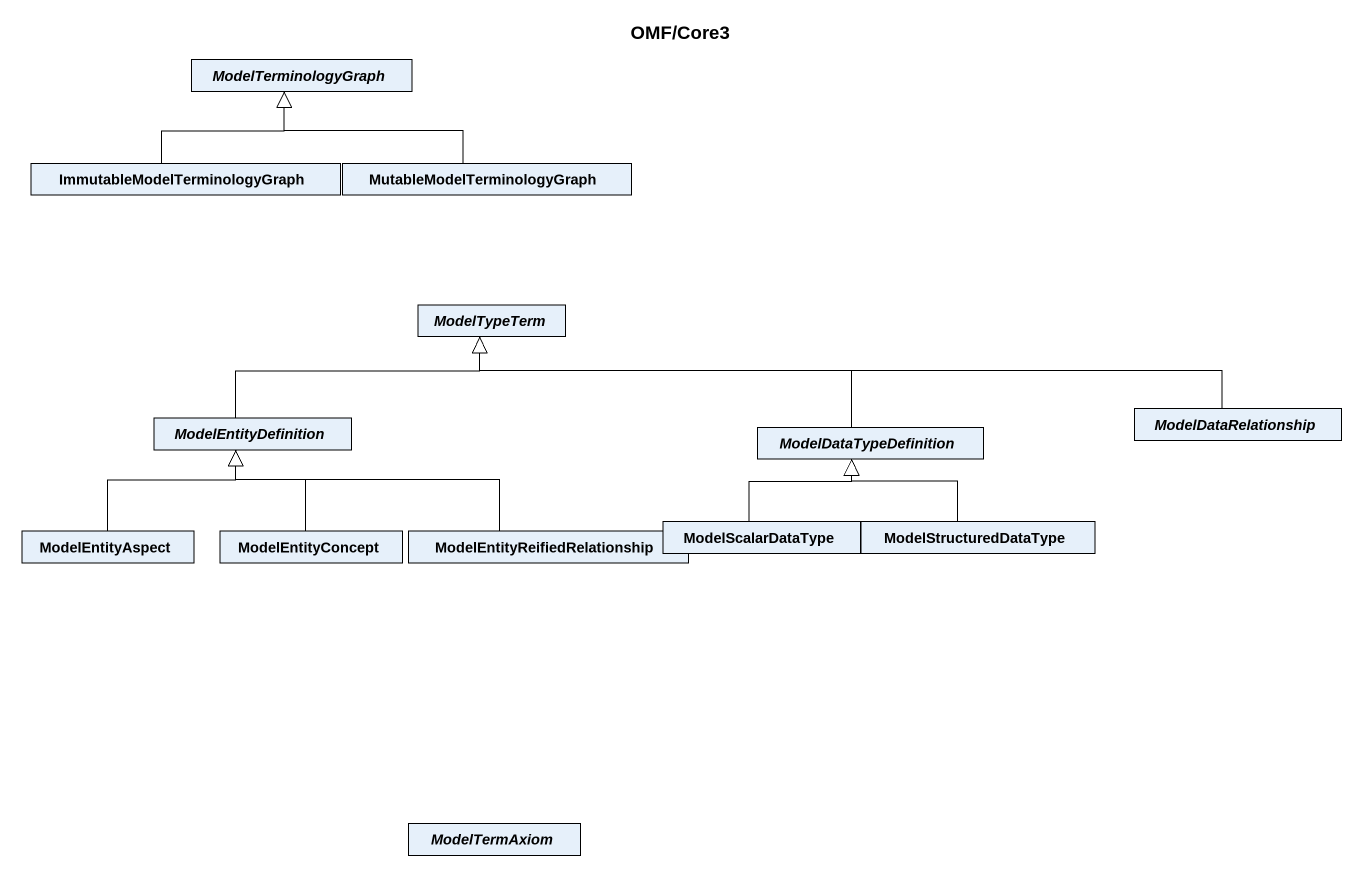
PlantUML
@startuml
title OMF/Core3
hide circle
hide empty members
abstract class ModelTerminologyGraph
class "ImmutableModelTerminologyGraph" as ImmutableModelTerminologyGra
class MutableModelTerminologyGraph
abstract class ModelTypeTerm
abstract class ModelEntityDefinition
abstract class ModelDataTypeDefinition
abstract class ModelDataRelationship
class ModelEntityAspect
class ModelEntityConcept
class "ModelEntityReifiedRelationship" as ModelEntityReifiedRelationsh
class ModelScalarDataType
class ModelStructuredDataType
abstract class ModelTermAxiom
ImmutableModelTerminologyGra -up-|> ModelTerminologyGraph
MutableModelTerminologyGraph -left-|> ModelTerminologyGraph
ModelEntityDefinition -right-|> ModelTypeTerm
ModelDataTypeDefinition -left-|> ModelTypeTerm
ModelDataRelationship -left-|> ModelTypeTerm
ModelEntityAspect -up-|> ModelEntityDefinition
ModelEntityConcept -up-|> ModelEntityDefinition
ModelEntityReifiedRelationsh -left-|> ModelEntityDefinition
ModelScalarDataType -up-|> ModelDataTypeDefinition
ModelStructuredDataType -up-|> ModelDataTypeDefinition
@enduml
